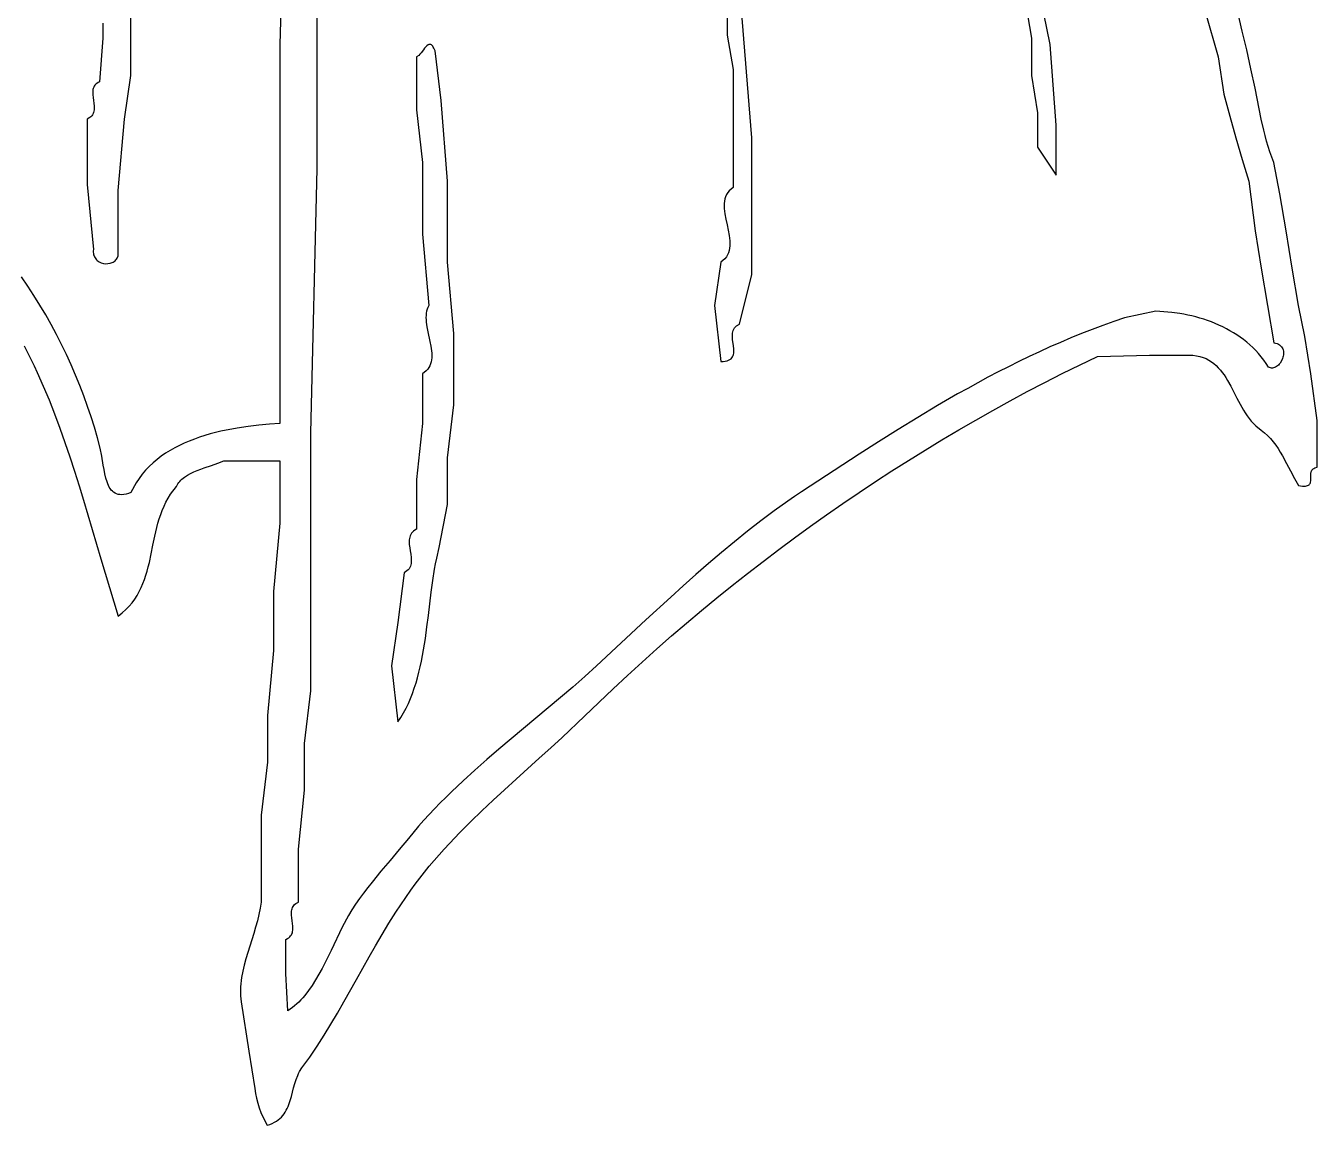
# Model space of a CAD drawing. Extents: x -38.8 to 24, y -17.1 to 3.4.
# Drawn here: x -32.835 to -30.756, y -2.908 to -1.138 of the extents above; entities that cross this region are included whole.
import ezdxf

# ---------------------------------------------------------------- set-up
doc = ezdxf.new("R2010")
doc.units = 0

msp = doc.modelspace()

# ---------------------------------------------------------------- linework, layer by layer
at = {"color": 7, "linetype": 'CONTINUOUS'}
for p, q in [((-32.416435, -0.788553), (-32.426435, -1.168553)), ((-32.366435, -1.368553), (-32.366435, -1.003553)), ((-32.666435, -1.148553), (-32.666435, -1.078553)), ((-31.666435, -1.318553), (-31.686435, -1.068553)), ((-31.706435, -1.098553), (-31.706435, -1.153553)), ((-31.226435, -1.098553), (-31.216435, -1.158553)), ((-31.186435, -1.168553), (-31.196435, -1.118553)), ((-30.936951, -1.115451), (-30.915897, -1.188392)), ((-30.876988, -1.14683), (-30.884351, -1.11643)), ((-32.711262, -1.134301), (-32.711458, -1.15847)), ((-32.711458, -1.15847), (-32.716435, -1.228553)), ((-32.666435, -1.218553), (-32.666435, -1.148553)), ((-31.706435, -1.153553), (-31.696435, -1.208553)), ((-31.216435, -1.158553), (-31.216435, -1.218553)), ((-30.86988, -1.177318), (-30.876988, -1.14683)), ((-32.426435, -1.168553), (-32.426435, -1.473553)), ((-32.20081, -1.184107), (-32.202685, -1.186073)), ((-32.198935, -1.181834), (-32.20081, -1.184107)), ((-32.195185, -1.176893), (-32.198935, -1.181834)), ((-32.19331, -1.174488), (-32.195185, -1.176893)), ((-32.191435, -1.172303), (-32.19331, -1.174488)), ((-32.18956, -1.17047), (-32.191435, -1.172303)), ((-32.187685, -1.169119), (-32.18956, -1.17047)), ((-32.186747, -1.168667), (-32.187685, -1.169119)), ((-32.18581, -1.168385), (-32.186747, -1.168667)), ((-32.184872, -1.168289), (-32.18581, -1.168385)), ((-32.183935, -1.168397), (-32.184872, -1.168289)), ((-32.182997, -1.168724), (-32.183935, -1.168397)), ((-32.18206, -1.169288), (-32.182997, -1.168724)), ((-32.181122, -1.170104), (-32.18206, -1.169288)), ((-32.180185, -1.17119), (-32.181122, -1.170104)), ((-32.179247, -1.172561), (-32.180185, -1.17119)), ((-32.17831, -1.174234), (-32.179247, -1.172561)), ((-32.176435, -1.178553), (-32.17831, -1.174234)), ((-32.166435, -1.258553), (-32.176435, -1.178553)), ((-32.176435, -1.178553), (-32.176435, -1.178553)), ((-31.176435, -1.298553), (-31.186435, -1.168553)), ((-30.863029, -1.207893), (-30.86988, -1.177318)), ((-32.202685, -1.186073), (-32.206435, -1.188553)), ((-32.206435, -1.188553), (-32.206435, -1.273553)), ((-30.915897, -1.188392), (-30.906435, -1.248553)), ((-32.676435, -1.288553), (-32.666435, -1.218553)), ((-31.696435, -1.208553), (-31.696435, -1.303553)), ((-31.216435, -1.218553), (-31.206435, -1.278553)), ((-30.856435, -1.238553), (-30.863029, -1.207893)), ((-32.727446, -1.243197), (-32.727591, -1.245271)), ((-32.727591, -1.245271), (-32.727503, -1.249575)), ((-32.727144, -1.241188), (-32.727446, -1.243197)), ((-32.726664, -1.239253), (-32.727144, -1.241188)), ((-32.725983, -1.237401), (-32.726664, -1.239253)), ((-32.725079, -1.235642), (-32.725983, -1.237401)), ((-32.72393, -1.233984), (-32.725079, -1.235642)), ((-32.722514, -1.232437), (-32.72393, -1.233984)), ((-32.720807, -1.23101), (-32.722514, -1.232437)), ((-32.718788, -1.229712), (-32.720807, -1.23101)), ((-32.716435, -1.228553), (-32.718788, -1.229712)), ((-30.846435, -1.288553), (-30.856435, -1.238553)), ((-32.727503, -1.249575), (-32.727058, -1.254027)), ((-32.727058, -1.254027), (-32.726435, -1.258553)), ((-32.726435, -1.258553), (-32.725812, -1.263079)), ((-32.725812, -1.263079), (-32.725367, -1.267531)), ((-32.725367, -1.267531), (-32.725279, -1.271835)), ((-32.156435, -1.388553), (-32.166435, -1.258553)), ((-30.906435, -1.248553), (-30.897022, -1.283716)), ((-32.732063, -1.286096), (-32.736435, -1.288553)), ((-32.736435, -1.288553), (-32.736435, -1.393553)), ((-32.730356, -1.284669), (-32.732063, -1.286096)), ((-32.72894, -1.283122), (-32.730356, -1.284669)), ((-32.727791, -1.281464), (-32.72894, -1.283122)), ((-32.726887, -1.279705), (-32.727791, -1.281464)), ((-32.726206, -1.277853), (-32.726887, -1.279705)), ((-32.725726, -1.275918), (-32.726206, -1.277853)), ((-32.725424, -1.273909), (-32.725726, -1.275918)), ((-32.725279, -1.271835), (-32.725424, -1.273909)), ((-32.686435, -1.403553), (-32.676435, -1.288553)), ((-32.206435, -1.273553), (-32.196435, -1.358553)), ((-31.206435, -1.278553), (-31.206435, -1.333553)), ((-30.897022, -1.283716), (-30.887321, -1.318813)), ((-30.842447, -1.306327), (-30.846435, -1.288553)), ((-31.696435, -1.303553), (-31.696435, -1.398553)), ((-31.176435, -1.378553), (-31.176435, -1.298553)), ((-30.840198, -1.315154), (-30.842447, -1.306327)), ((-31.666435, -1.538553), (-31.666435, -1.318553)), ((-30.887321, -1.318813), (-30.877222, -1.353794)), ((-30.83778, -1.323935), (-30.840198, -1.315154)), ((-30.835193, -1.332669), (-30.83778, -1.323935)), ((-31.206435, -1.333553), (-31.176435, -1.378553)), ((-30.83244, -1.341352), (-30.835193, -1.332669)), ((-30.82952, -1.349981), (-30.83244, -1.341352)), ((-30.826435, -1.358553), (-30.82952, -1.349981)), ((-32.376435, -1.793553), (-32.366435, -1.368553)), ((-32.196435, -1.358553), (-32.196435, -1.473553)), ((-30.877222, -1.353794), (-30.866612, -1.388609)), ((-30.816435, -1.408553), (-30.826435, -1.358553)), ((-32.156435, -1.518553), (-32.156435, -1.388553)), ((-30.866612, -1.388609), (-30.856435, -1.468553)), ((-32.736435, -1.393553), (-32.726435, -1.498553)), ((-32.686435, -1.508553), (-32.686435, -1.403553)), ((-31.7088, -1.413475), (-31.709892, -1.417032)), ((-31.707298, -1.410089), (-31.7088, -1.413475)), ((-31.705348, -1.406888), (-31.707298, -1.410089)), ((-31.702912, -1.403888), (-31.705348, -1.406888)), ((-31.699953, -1.401104), (-31.702912, -1.403888)), ((-31.696435, -1.398553), (-31.699953, -1.401104)), ((-30.806435, -1.468553), (-30.816435, -1.408553)), ((-31.710993, -1.424594), (-31.711076, -1.428568)), ((-31.711076, -1.428568), (-31.710899, -1.432651)), ((-31.71061, -1.420744), (-31.710993, -1.424594)), ((-31.710899, -1.432651), (-31.710497, -1.436826)), ((-31.709892, -1.417032), (-31.71061, -1.420744)), ((-31.710497, -1.436826), (-31.709909, -1.441079)), ((-31.709909, -1.441079), (-31.708321, -1.449754)), ((-31.708321, -1.449754), (-31.706435, -1.458553)), ((-32.426435, -1.473553), (-32.426435, -1.778553)), ((-32.196435, -1.473553), (-32.186435, -1.588553)), ((-31.706435, -1.458553), (-31.704549, -1.467352)), ((-31.704549, -1.467352), (-31.702961, -1.476027)), ((-30.856435, -1.468553), (-30.846435, -1.528553)), ((-30.796435, -1.528553), (-30.806435, -1.468553)), ((-31.70226, -1.496362), (-31.702978, -1.500074)), ((-31.702961, -1.476027), (-31.702373, -1.48028)), ((-31.702373, -1.48028), (-31.701971, -1.484455)), ((-31.701877, -1.492512), (-31.70226, -1.496362)), ((-31.701971, -1.484455), (-31.701794, -1.488538)), ((-31.701794, -1.488538), (-31.701877, -1.492512)), ((-32.726663, -1.500803), (-32.726667, -1.502946)), ((-32.726667, -1.502946), (-32.726462, -1.50498)), ((-32.726435, -1.498553), (-32.726663, -1.500803)), ((-32.726462, -1.50498), (-32.726058, -1.506904)), ((-32.726058, -1.506904), (-32.72547, -1.508715)), ((-32.72547, -1.508715), (-32.724711, -1.510413)), ((-32.724711, -1.510413), (-32.723791, -1.511994)), ((-32.723791, -1.511994), (-32.722726, -1.513458)), ((-32.722726, -1.513458), (-32.721527, -1.514802)), ((-32.721527, -1.514802), (-32.720207, -1.516025)), ((-32.720207, -1.516025), (-32.718779, -1.517125)), ((-32.718779, -1.517125), (-32.717255, -1.518099)), ((-32.693069, -1.517605), (-32.691648, -1.516487)), ((-32.691648, -1.516487), (-32.690336, -1.515216)), ((-32.690336, -1.515216), (-32.689146, -1.513788)), ((-32.689146, -1.513788), (-32.688091, -1.512203)), ((-32.688091, -1.512203), (-32.686435, -1.508553)), ((-31.709958, -1.513218), (-31.716435, -1.518553)), ((-31.707522, -1.510218), (-31.709958, -1.513218)), ((-31.705572, -1.507017), (-31.707522, -1.510218)), ((-31.70407, -1.503631), (-31.705572, -1.507017)), ((-31.702978, -1.500074), (-31.70407, -1.503631)), ((-32.717255, -1.518099), (-32.713973, -1.519666)), ((-32.713973, -1.519666), (-32.710463, -1.520712)), ((-32.710463, -1.520712), (-32.706827, -1.521221)), ((-32.706827, -1.521221), (-32.703168, -1.521179)), ((-32.703168, -1.521179), (-32.699587, -1.520572)), ((-32.699587, -1.520572), (-32.697858, -1.520052)), ((-32.697858, -1.520052), (-32.696186, -1.519386)), ((-32.696186, -1.519386), (-32.694586, -1.518571)), ((-32.694586, -1.518571), (-32.693069, -1.517605)), ((-32.146435, -1.633553), (-32.156435, -1.518553)), ((-31.716435, -1.518553), (-31.726435, -1.588553)), ((-30.846435, -1.528553), (-30.836435, -1.588553)), ((-30.786435, -1.588553), (-30.796435, -1.528553)), ((-32.832026, -1.557299), (-32.842287, -1.542475)), ((-32.822103, -1.572397), (-32.832026, -1.557299)), ((-31.686435, -1.618553), (-31.666435, -1.538553)), ((-32.812521, -1.587749), (-32.822103, -1.572397)), ((-32.803281, -1.603335), (-32.812521, -1.587749)), ((-32.190062, -1.597751), (-32.190656, -1.601072)), ((-32.189178, -1.594551), (-32.190062, -1.597751)), ((-32.187978, -1.591481), (-32.189178, -1.594551)), ((-32.186435, -1.588553), (-32.187978, -1.591481)), ((-31.726435, -1.588553), (-31.716435, -1.678553)), ((-31.016399, -1.59755), (-31.066435, -1.608553)), ((-30.990591, -1.599575), (-31.016399, -1.59755)), ((-30.977612, -1.601439), (-30.990591, -1.599575)), ((-30.836435, -1.588553), (-30.826435, -1.648553)), ((-30.776435, -1.638553), (-30.786435, -1.588553)), ((-32.794385, -1.619136), (-32.803281, -1.603335)), ((-32.785836, -1.635131), (-32.794385, -1.619136)), ((-32.190987, -1.604502), (-32.191081, -1.60803)), ((-32.191081, -1.60803), (-32.190964, -1.611646)), ((-32.190656, -1.601072), (-32.190987, -1.604502)), ((-32.190964, -1.611646), (-32.190663, -1.615337)), ((-32.190663, -1.615337), (-32.189611, -1.622907)), ((-31.693, -1.622916), (-31.691192, -1.62128)), ((-31.691192, -1.62128), (-31.686435, -1.618553)), ((-31.101259, -1.620584), (-31.118528, -1.627011)), ((-31.083896, -1.614428), (-31.101259, -1.620584)), ((-31.066435, -1.608553), (-31.083896, -1.614428)), ((-30.971131, -1.602593), (-30.977612, -1.601439)), ((-30.964666, -1.603899), (-30.971131, -1.602593)), ((-30.958225, -1.60536), (-30.964666, -1.603899)), ((-30.951816, -1.606977), (-30.958225, -1.60536)), ((-30.945448, -1.608754), (-30.951816, -1.606977)), ((-30.939127, -1.610693), (-30.945448, -1.608754)), ((-30.932861, -1.612797), (-30.939127, -1.610693)), ((-30.92666, -1.615069), (-30.932861, -1.612797)), ((-30.920529, -1.61751), (-30.92666, -1.615069)), ((-30.914479, -1.620125), (-30.920529, -1.61751)), ((-30.908515, -1.622914), (-30.914479, -1.620125)), ((-32.777637, -1.651301), (-32.785836, -1.635131)), ((-32.189611, -1.622907), (-32.188137, -1.630651)), ((-32.188137, -1.630651), (-32.184762, -1.646317)), ((-32.146435, -1.748553), (-32.146435, -1.633553)), ((-31.697763, -1.638038), (-31.697723, -1.635592)), ((-31.697466, -1.643078), (-31.697763, -1.638038)), ((-31.697723, -1.635592), (-31.697519, -1.633215)), ((-31.697519, -1.633215), (-31.69712, -1.630924)), ((-31.69712, -1.630924), (-31.696499, -1.628733)), ((-31.696499, -1.628733), (-31.695624, -1.626658)), ((-31.695624, -1.626658), (-31.694468, -1.624714)), ((-31.694468, -1.624714), (-31.693, -1.622916)), ((-31.152788, -1.640643), (-31.169783, -1.647827)), ((-31.135704, -1.633701), (-31.152788, -1.640643)), ((-31.118528, -1.627011), (-31.135704, -1.633701)), ((-30.902646, -1.625882), (-30.908515, -1.622914)), ((-30.896881, -1.62903), (-30.902646, -1.625882)), ((-30.891226, -1.632362), (-30.896881, -1.62903)), ((-30.88569, -1.63588), (-30.891226, -1.632362)), ((-30.880281, -1.639586), (-30.88569, -1.63588)), ((-30.875006, -1.643484), (-30.880281, -1.639586)), ((-30.766435, -1.698553), (-30.776435, -1.638553)), ((-32.837976, -1.653596), (-32.832496, -1.66414)), ((-32.769788, -1.667627), (-32.777637, -1.651301)), ((-32.184762, -1.646317), (-32.183282, -1.654064)), ((-32.183282, -1.654064), (-32.182221, -1.661637)), ((-32.182221, -1.661637), (-32.181913, -1.665332)), ((-31.696189, -1.653324), (-31.697466, -1.643078)), ((-31.695679, -1.658284), (-31.696189, -1.653324)), ((-31.695736, -1.665178), (-31.695568, -1.662973)), ((-31.695568, -1.662973), (-31.695679, -1.658284)), ((-31.203513, -1.662886), (-31.220251, -1.670741)), ((-31.186691, -1.655245), (-31.203513, -1.662886)), ((-31.169783, -1.647827), (-31.186691, -1.655245)), ((-30.869874, -1.647575), (-30.875006, -1.643484)), ((-30.864892, -1.651863), (-30.869874, -1.647575)), ((-30.860068, -1.656349), (-30.864892, -1.651863)), ((-30.85541, -1.661038), (-30.860068, -1.656349)), ((-30.850926, -1.665931), (-30.85541, -1.661038)), ((-30.826435, -1.648553), (-30.823597, -1.649104)), ((-30.823597, -1.649104), (-30.821072, -1.649875)), ((-30.821072, -1.649875), (-30.818848, -1.65085)), ((-30.818848, -1.65085), (-30.816913, -1.652011)), ((-30.816913, -1.652011), (-30.815257, -1.653339)), ((-30.815257, -1.653339), (-30.813868, -1.654817)), ((-30.813868, -1.654817), (-30.812735, -1.656427)), ((-30.812735, -1.656427), (-30.811847, -1.658152)), ((-30.811847, -1.658152), (-30.811193, -1.659973)), ((-30.811193, -1.659973), (-30.810762, -1.661872)), ((-30.810762, -1.661872), (-30.810541, -1.663833)), ((-32.832496, -1.66414), (-32.827158, -1.674785)), ((-32.827158, -1.674785), (-32.821955, -1.685525)), ((-32.762293, -1.684087), (-32.769788, -1.667627)), ((-32.183656, -1.682445), (-32.184844, -1.685519)), ((-32.182782, -1.67924), (-32.183656, -1.682445)), ((-32.182198, -1.675915), (-32.182782, -1.67924)), ((-32.181875, -1.672481), (-32.182198, -1.675915)), ((-32.181913, -1.665332), (-32.18179, -1.66895)), ((-32.18179, -1.66895), (-32.181875, -1.672481)), ((-31.716435, -1.678553), (-31.712586, -1.678441)), ((-31.712586, -1.678441), (-31.709219, -1.678063)), ((-31.709219, -1.678063), (-31.706304, -1.677433)), ((-31.706304, -1.677433), (-31.703812, -1.676567)), ((-31.703812, -1.676567), (-31.701713, -1.67548)), ((-31.701713, -1.67548), (-31.699978, -1.674188)), ((-31.699978, -1.674188), (-31.698578, -1.672705)), ((-31.698578, -1.672705), (-31.697483, -1.671047)), ((-31.697483, -1.671047), (-31.696664, -1.66923)), ((-31.696664, -1.66923), (-31.696091, -1.667268)), ((-31.696091, -1.667268), (-31.695736, -1.665178)), ((-31.236908, -1.6788), (-31.253485, -1.687055)), ((-31.220251, -1.670741), (-31.236908, -1.6788)), ((-31.166962, -1.69818), (-31.110315, -1.670418)), ((-31.110315, -1.670418), (-31.026435, -1.668553)), ((-31.026435, -1.668553), (-30.956435, -1.668553)), ((-30.956435, -1.668553), (-30.950633, -1.669332)), ((-30.950633, -1.669332), (-30.945196, -1.670526)), ((-30.945196, -1.670526), (-30.940104, -1.672111)), ((-30.940104, -1.672111), (-30.935335, -1.674066)), ((-30.935335, -1.674066), (-30.930867, -1.676368)), ((-30.930867, -1.676368), (-30.926681, -1.678996)), ((-30.926681, -1.678996), (-30.922753, -1.681927)), ((-30.922753, -1.681927), (-30.919064, -1.68514)), ((-30.846624, -1.671031), (-30.850926, -1.665931)), ((-30.842512, -1.676341), (-30.846624, -1.671031)), ((-30.838597, -1.681863), (-30.842512, -1.676341)), ((-30.834888, -1.687599), (-30.838597, -1.681863)), ((-30.817496, -1.682882), (-30.818861, -1.68434)), ((-30.816219, -1.681289), (-30.817496, -1.682882)), ((-30.813975, -1.677772), (-30.816219, -1.681289)), ((-30.812218, -1.673929), (-30.813975, -1.677772)), ((-30.811549, -1.67193), (-30.812218, -1.673929)), ((-30.811036, -1.669903), (-30.811549, -1.67193)), ((-30.81069, -1.667866), (-30.811036, -1.669903)), ((-30.810521, -1.665837), (-30.81069, -1.667866)), ((-30.810541, -1.663833), (-30.810521, -1.665837)), ((-32.821955, -1.685525), (-32.816884, -1.696357)), ((-32.816884, -1.696357), (-32.807114, -1.718277)), ((-32.755152, -1.700663), (-32.762293, -1.684087)), ((-32.74837, -1.717334), (-32.755152, -1.700663)), ((-32.190564, -1.693851), (-32.196435, -1.698553)), ((-32.196435, -1.698553), (-32.196435, -1.778553)), ((-32.188272, -1.691233), (-32.190564, -1.693851)), ((-32.186375, -1.688452), (-32.188272, -1.691233)), ((-32.184844, -1.685519), (-32.186375, -1.688452)), ((-31.286407, -1.704109), (-31.302756, -1.71289)), ((-31.269984, -1.695494), (-31.286407, -1.704109)), ((-31.253485, -1.687055), (-31.269984, -1.695494)), ((-31.19507, -1.712517), (-31.166962, -1.69818)), ((-30.919064, -1.68514), (-30.915593, -1.688611)), ((-30.915593, -1.688611), (-30.912316, -1.69232)), ((-30.912316, -1.69232), (-30.909215, -1.696243)), ((-30.909215, -1.696243), (-30.906267, -1.70036)), ((-30.906267, -1.70036), (-30.903451, -1.704647)), ((-30.831606, -1.68902), (-30.834888, -1.687599)), ((-30.829939, -1.68928), (-30.831606, -1.68902)), ((-30.828272, -1.689263), (-30.829939, -1.68928)), ((-30.826614, -1.688986), (-30.828272, -1.689263)), ((-30.824977, -1.688469), (-30.826614, -1.688986)), ((-30.823372, -1.687727), (-30.824977, -1.688469)), ((-30.82181, -1.68678), (-30.823372, -1.687727)), ((-30.820303, -1.685645), (-30.82181, -1.68678)), ((-30.818861, -1.68434), (-30.820303, -1.685645)), ((-30.756435, -1.773553), (-30.766435, -1.698553)), ((-32.807114, -1.718277), (-32.797808, -1.74051)), ((-32.741946, -1.734081), (-32.74837, -1.717334)), ((-31.319033, -1.721828), (-31.33524, -1.730912)), ((-31.302756, -1.71289), (-31.319033, -1.721828)), ((-31.223031, -1.727153), (-31.19507, -1.712517)), ((-30.903451, -1.704647), (-30.900746, -1.709082)), ((-30.900746, -1.709082), (-30.895584, -1.718311)), ((-30.895584, -1.718311), (-30.890611, -1.727869)), ((-32.797808, -1.74051), (-32.788927, -1.763023)), ((-32.735885, -1.750883), (-32.741946, -1.734081)), ((-31.33524, -1.730912), (-31.367449, -1.749483)), ((-31.278501, -1.757317), (-31.250842, -1.742088)), ((-31.250842, -1.742088), (-31.223031, -1.727153)), ((-30.890611, -1.727869), (-30.885658, -1.737579)), ((-30.885658, -1.737579), (-30.880555, -1.747264)), ((-32.788927, -1.763023), (-32.780429, -1.785781)), ((-32.730187, -1.767722), (-32.735885, -1.750883)), ((-32.156435, -1.833553), (-32.146435, -1.748553)), ((-31.367449, -1.749483), (-31.3994, -1.768526)), ((-31.306005, -1.77284), (-31.278501, -1.757317)), ((-30.880555, -1.747264), (-30.875131, -1.756747)), ((-30.875131, -1.756747), (-30.872247, -1.761358)), ((-30.872247, -1.761358), (-30.869219, -1.765853)), ((-30.869219, -1.765853), (-30.866026, -1.770208)), ((-32.780429, -1.785781), (-32.772275, -1.80875)), ((-32.724856, -1.784577), (-32.730187, -1.767722)), ((-32.719892, -1.801428), (-32.724856, -1.784577)), ((-32.503729, -1.787376), (-32.512503, -1.789075)), ((-32.494944, -1.785847), (-32.503729, -1.787376)), ((-32.477413, -1.783261), (-32.494944, -1.785847)), ((-32.460055, -1.781236), (-32.477413, -1.783261)), ((-32.443014, -1.779693), (-32.460055, -1.781236)), ((-32.426435, -1.778553), (-32.443014, -1.779693)), ((-32.196435, -1.778553), (-32.206435, -1.868553)), ((-31.3994, -1.768526), (-31.431108, -1.787965)), ((-31.333351, -1.788654), (-31.306005, -1.77284)), ((-30.866026, -1.770208), (-30.862647, -1.774402)), ((-30.862647, -1.774402), (-30.85906, -1.778414)), ((-30.85906, -1.778414), (-30.855246, -1.78222)), ((-30.855246, -1.78222), (-30.846846, -1.789129)), ((-30.756435, -1.848553), (-30.756435, -1.773553)), ((-32.715299, -1.818255), (-32.719892, -1.801428)), ((-32.57208, -1.806575), (-32.580111, -1.809995)), ((-32.563892, -1.803405), (-32.57208, -1.806575)), ((-32.555567, -1.800474), (-32.563892, -1.803405)), ((-32.547122, -1.797774), (-32.555567, -1.800474)), ((-32.538574, -1.795294), (-32.547122, -1.797774)), ((-32.529944, -1.793025), (-32.538574, -1.795294)), ((-32.521247, -1.790955), (-32.529944, -1.793025)), ((-32.512503, -1.789075), (-32.521247, -1.790955)), ((-32.376435, -2.208553), (-32.376435, -1.793553)), ((-31.462588, -1.807723), (-31.493855, -1.827723)), ((-31.431108, -1.787965), (-31.462588, -1.807723)), ((-31.387562, -1.821144), (-31.360538, -1.804756)), ((-31.360538, -1.804756), (-31.333351, -1.788654)), ((-30.846846, -1.789129), (-30.841394, -1.793356)), ((-30.841394, -1.793356), (-30.836344, -1.797922)), ((-30.836344, -1.797922), (-30.831658, -1.802793)), ((-30.831658, -1.802793), (-30.827298, -1.807935)), ((-30.827298, -1.807935), (-30.823225, -1.813313)), ((-32.772275, -1.80875), (-32.764425, -1.831895)), ((-32.712667, -1.831106), (-32.715299, -1.818255)), ((-32.610309, -1.826373), (-32.617287, -1.831192)), ((-32.603085, -1.821854), (-32.610309, -1.826373)), ((-32.595631, -1.817624), (-32.603085, -1.821854)), ((-32.587967, -1.813674), (-32.595631, -1.817624)), ((-32.580111, -1.809995), (-32.587967, -1.813674)), ((-31.493855, -1.827723), (-31.586531, -1.888408)), ((-31.41442, -1.837816), (-31.387562, -1.821144)), ((-30.823225, -1.813313), (-30.8194, -1.818894)), ((-30.8194, -1.818894), (-30.815786, -1.824642)), ((-30.815786, -1.824642), (-30.812344, -1.830524)), ((-32.764425, -1.831895), (-32.756838, -1.855182)), ((-32.710484, -1.845223), (-32.712667, -1.831106)), ((-32.709333, -1.852383), (-32.710484, -1.845223)), ((-32.636558, -1.847546), (-32.642367, -1.853663)), ((-32.63043, -1.841768), (-32.636558, -1.847546)), ((-32.624, -1.83632), (-32.63043, -1.841768)), ((-32.617287, -1.831192), (-32.624, -1.83632)), ((-32.553685, -1.851881), (-32.547954, -1.849861)), ((-32.547954, -1.849861), (-32.536598, -1.846064)), ((-32.536598, -1.846064), (-32.5259, -1.842355)), ((-32.5259, -1.842355), (-32.516485, -1.838449)), ((-32.516485, -1.838449), (-32.426435, -1.838553)), ((-32.426435, -1.838553), (-32.426435, -1.938553)), ((-32.156435, -1.908553), (-32.156435, -1.833553)), ((-31.441111, -1.854769), (-31.41442, -1.837816)), ((-30.812344, -1.830524), (-30.805822, -1.842553)), ((-30.805822, -1.842553), (-30.799526, -1.854705)), ((-30.761791, -1.850584), (-30.760288, -1.849773)), ((-30.760288, -1.849773), (-30.756435, -1.848553)), ((-32.756838, -1.855182), (-32.749474, -1.878576)), ((-32.708021, -1.859412), (-32.709333, -1.852383)), ((-32.706456, -1.866161), (-32.708021, -1.859412)), ((-32.704549, -1.872481), (-32.706456, -1.866161)), ((-32.652955, -1.866956), (-32.657697, -1.874151)), ((-32.647839, -1.86013), (-32.652955, -1.866956)), ((-32.642367, -1.853663), (-32.647839, -1.86013)), ((-32.587516, -1.871577), (-32.585781, -1.869704)), ((-32.585781, -1.869704), (-32.583901, -1.86792)), ((-32.583901, -1.86792), (-32.57975, -1.864603)), ((-32.57975, -1.864603), (-32.575142, -1.861591)), ((-32.575142, -1.861591), (-32.570153, -1.858848)), ((-32.570153, -1.858848), (-32.564862, -1.856338)), ((-32.564862, -1.856338), (-32.559347, -1.854028)), ((-32.559347, -1.854028), (-32.553685, -1.851881)), ((-32.206435, -1.868553), (-32.206435, -1.948553)), ((-31.467632, -1.872001), (-31.441111, -1.854769)), ((-30.799526, -1.854705), (-30.793151, -1.866707)), ((-30.793151, -1.866707), (-30.786389, -1.878285)), ((-30.766952, -1.872991), (-30.766551, -1.870444)), ((-30.766632, -1.861821), (-30.766488, -1.85893)), ((-30.766484, -1.867672), (-30.766632, -1.861821)), ((-30.766551, -1.870444), (-30.766484, -1.867672)), ((-30.766488, -1.85893), (-30.765962, -1.856186)), ((-30.765962, -1.856186), (-30.765499, -1.854899)), ((-30.765499, -1.854899), (-30.764872, -1.853683)), ((-30.764872, -1.853683), (-30.76406, -1.852551)), ((-30.76406, -1.852551), (-30.763041, -1.851514)), ((-30.763041, -1.851514), (-30.761791, -1.850584)), ((-32.749474, -1.878576), (-32.742293, -1.902044)), ((-32.703437, -1.875433), (-32.704549, -1.872481)), ((-32.702206, -1.878222), (-32.703437, -1.875433)), ((-32.700843, -1.88083), (-32.702206, -1.878222)), ((-32.699338, -1.883236), (-32.700843, -1.88083)), ((-32.697678, -1.885424), (-32.699338, -1.883236)), ((-32.695853, -1.887374), (-32.697678, -1.885424)), ((-32.693851, -1.889067), (-32.695853, -1.887374)), ((-32.69166, -1.890485), (-32.693851, -1.889067)), ((-32.68927, -1.891609), (-32.69166, -1.890485)), ((-32.686669, -1.892421), (-32.68927, -1.891609)), ((-32.670095, -1.891144), (-32.673923, -1.892173)), ((-32.665988, -1.88969), (-32.670095, -1.891144)), ((-32.657697, -1.874151), (-32.665988, -1.88969)), ((-32.60209, -1.892208), (-32.592829, -1.880053)), ((-32.592829, -1.880053), (-32.591765, -1.877778)), ((-32.591765, -1.877778), (-32.590518, -1.87561)), ((-32.590518, -1.87561), (-32.589099, -1.873544)), ((-32.589099, -1.873544), (-32.587516, -1.871577)), ((-31.586531, -1.888408), (-31.597679, -1.895874)), ((-31.520152, -1.907292), (-31.49398, -1.88951)), ((-31.49398, -1.88951), (-31.467632, -1.872001)), ((-30.786389, -1.878285), (-30.78312, -1.878776)), ((-30.78312, -1.878776), (-30.780226, -1.879058)), ((-30.780226, -1.879058), (-30.777683, -1.879144)), ((-30.777683, -1.879144), (-30.775471, -1.879045)), ((-30.775471, -1.879045), (-30.773566, -1.878772)), ((-30.773566, -1.878772), (-30.771945, -1.878338)), ((-30.771945, -1.878338), (-30.770588, -1.877754)), ((-30.770588, -1.877754), (-30.76947, -1.877031)), ((-30.76947, -1.877031), (-30.76857, -1.876182)), ((-30.76857, -1.876182), (-30.767865, -1.875217)), ((-30.767865, -1.875217), (-30.767333, -1.87415)), ((-30.767333, -1.87415), (-30.766952, -1.872991)), ((-32.742293, -1.902044), (-32.72832, -1.949063)), ((-32.683845, -1.892902), (-32.686669, -1.892421)), ((-32.680787, -1.893034), (-32.683845, -1.892902)), ((-32.677483, -1.892797), (-32.680787, -1.893034)), ((-32.673923, -1.892173), (-32.677483, -1.892797)), ((-32.615623, -1.918182), (-32.612776, -1.911512)), ((-32.612776, -1.911512), (-32.609595, -1.904952)), ((-32.609595, -1.904952), (-32.606044, -1.898513)), ((-32.606044, -1.898513), (-32.60209, -1.892208)), ((-32.16992, -1.977689), (-32.156435, -1.908553)), ((-31.608746, -1.903477), (-31.630645, -1.919077)), ((-31.597679, -1.895874), (-31.608746, -1.903477)), ((-31.546146, -1.925347), (-31.520152, -1.907292)), ((-32.622506, -1.938718), (-32.620453, -1.931797)), ((-32.620453, -1.931797), (-32.61817, -1.924948)), ((-32.61817, -1.924948), (-32.615623, -1.918182)), ((-31.630645, -1.919077), (-31.652249, -1.935163)), ((-31.57196, -1.943671), (-31.546146, -1.925347)), ((-32.72832, -1.949063), (-32.714597, -1.995962)), ((-32.627638, -1.959778), (-32.624365, -1.945696)), ((-32.624365, -1.945696), (-32.622506, -1.938718)), ((-32.426435, -1.938553), (-32.436435, -2.048553)), ((-32.212974, -1.953184), (-32.214477, -1.955007)), ((-32.211149, -1.951493), (-32.212974, -1.953184)), ((-32.208977, -1.949946), (-32.211149, -1.951493)), ((-32.206435, -1.948553), (-32.208977, -1.949946)), ((-31.673582, -1.951691), (-31.694665, -1.968618)), ((-31.652249, -1.935163), (-31.673582, -1.951691)), ((-31.597591, -1.962262), (-31.57196, -1.943671)), ((-32.633381, -1.988082), (-32.63055, -1.97394)), ((-32.63055, -1.97394), (-32.627638, -1.959778)), ((-32.218035, -1.965766), (-32.218128, -1.968173)), ((-32.218128, -1.968173), (-32.217894, -1.973163)), ((-32.217769, -1.963429), (-32.218035, -1.965766)), ((-32.217894, -1.973163), (-32.217263, -1.978317)), ((-32.217305, -1.961175), (-32.217769, -1.963429)), ((-32.216618, -1.959013), (-32.217305, -1.961175)), ((-32.215683, -1.956954), (-32.216618, -1.959013)), ((-32.214477, -1.955007), (-32.215683, -1.956954)), ((-31.694665, -1.968618), (-31.715521, -1.985899)), ((-31.623035, -1.981118), (-31.597591, -1.962262)), ((-32.636411, -2.002102), (-32.633381, -1.988082)), ((-32.217263, -1.978317), (-32.216435, -1.983553)), ((-32.216435, -1.983553), (-32.215607, -1.988789)), ((-32.215607, -1.988789), (-32.214976, -1.993943)), ((-32.214976, -1.993943), (-32.214742, -1.998933)), ((-32.175565, -2.004044), (-32.173839, -1.995146)), ((-32.173839, -1.995146), (-32.16992, -1.977689)), ((-31.715521, -1.985899), (-31.736173, -2.00349)), ((-31.648292, -2.000236), (-31.623035, -1.981118)), ((-32.714597, -1.995962), (-32.700803, -2.042468)), ((-32.641937, -2.022682), (-32.639918, -2.015899)), ((-32.639918, -2.015899), (-32.638087, -2.009035)), ((-32.638087, -2.009035), (-32.636411, -2.002102)), ((-32.221721, -2.015613), (-32.226435, -2.018553)), ((-32.219896, -2.013922), (-32.221721, -2.015613)), ((-32.218393, -2.012099), (-32.219896, -2.013922)), ((-32.217187, -2.010152), (-32.218393, -2.012099)), ((-32.216252, -2.008093), (-32.217187, -2.010152)), ((-32.215565, -2.005931), (-32.216252, -2.008093)), ((-32.215101, -2.003677), (-32.215565, -2.005931)), ((-32.214835, -2.00134), (-32.215101, -2.003677)), ((-32.214742, -1.998933), (-32.214835, -2.00134)), ((-32.180011, -2.031277), (-32.177157, -2.013039)), ((-32.177157, -2.013039), (-32.175565, -2.004044)), ((-31.736173, -2.00349), (-31.756642, -2.021346)), ((-31.673357, -2.019614), (-31.648292, -2.000236)), ((-32.64948, -2.042416), (-32.646684, -2.035953)), ((-32.646684, -2.035953), (-32.644181, -2.029371)), ((-32.644181, -2.029371), (-32.641937, -2.022682)), ((-32.226435, -2.018553), (-32.236435, -2.098553)), ((-32.182535, -2.049769), (-32.180011, -2.031277)), ((-31.756642, -2.021346), (-31.776951, -2.039425)), ((-31.698229, -2.03925), (-31.673357, -2.019614)), ((-32.700803, -2.042468), (-32.686617, -2.088306)), ((-32.659981, -2.060963), (-32.656094, -2.054934)), ((-32.656094, -2.054934), (-32.652605, -2.048747)), ((-32.652605, -2.048747), (-32.64948, -2.042416)), ((-32.436435, -2.048553), (-32.436435, -2.143553)), ((-32.187136, -2.087155), (-32.182535, -2.049769)), ((-31.797122, -2.05768), (-31.837142, -2.094547)), ((-31.776951, -2.039425), (-31.797122, -2.05768)), ((-31.722905, -2.059141), (-31.698229, -2.03925)), ((-32.680214, -2.083253), (-32.674384, -2.07798)), ((-32.674384, -2.07798), (-32.669091, -2.072499)), ((-32.669091, -2.072499), (-32.664302, -2.066822)), ((-32.664302, -2.066822), (-32.659981, -2.060963)), ((-31.747383, -2.079285), (-31.722905, -2.059141)), ((-32.686617, -2.088306), (-32.680214, -2.083253)), ((-32.236435, -2.098553), (-32.246435, -2.168553)), ((-32.189484, -2.105868), (-32.187136, -2.087155)), ((-31.837142, -2.094547), (-31.916515, -2.168466)), ((-31.771659, -2.09968), (-31.747383, -2.079285)), ((-32.192044, -2.124473), (-32.189484, -2.105868)), ((-31.819598, -2.141211), (-31.795732, -2.120323)), ((-31.795732, -2.120323), (-31.771659, -2.09968)), ((-32.194953, -2.142879), (-32.192044, -2.124473)), ((-32.436435, -2.143553), (-32.446435, -2.248553)), ((-32.200264, -2.169918), (-32.198345, -2.160996)), ((-32.198345, -2.160996), (-32.19658, -2.15198)), ((-32.19658, -2.15198), (-32.194953, -2.142879)), ((-31.843255, -2.162344), (-31.819598, -2.141211)), ((-32.246435, -2.168553), (-32.236435, -2.258553)), ((-32.204635, -2.187432), (-32.202355, -2.178734)), ((-32.202355, -2.178734), (-32.200264, -2.169918)), ((-31.916515, -2.168466), (-31.935573, -2.185771)), ((-31.866701, -2.183717), (-31.843255, -2.162344)), ((-32.209828, -2.20443), (-32.20712, -2.196001)), ((-32.20712, -2.196001), (-32.204635, -2.187432)), ((-31.954931, -2.20279), (-31.974522, -2.219587)), ((-31.935573, -2.185771), (-31.954931, -2.20279)), ((-31.889933, -2.205329), (-31.866701, -2.183717)), ((-32.386435, -2.293553), (-32.376435, -2.208553)), ((-32.219456, -2.228761), (-32.215979, -2.220821)), ((-32.215979, -2.220821), (-32.212776, -2.212707)), ((-32.212776, -2.212707), (-32.209828, -2.20443)), ((-31.974522, -2.219587), (-31.994277, -2.236225)), ((-31.912948, -2.227177), (-31.889933, -2.205329)), ((-32.231696, -2.251423), (-32.227297, -2.244074)), ((-32.227297, -2.244074), (-32.223223, -2.236516)), ((-32.223223, -2.236516), (-32.219456, -2.228761)), ((-31.994277, -2.236225), (-32.034009, -2.26927)), ((-31.935744, -2.249259), (-31.912948, -2.227177)), ((-32.446435, -2.248553), (-32.446435, -2.323553)), ((-32.236435, -2.258553), (-32.231696, -2.251423)), ((-31.97177, -2.2835), (-31.935744, -2.249259)), ((-32.053849, -2.285803), (-32.073582, -2.302426)), ((-32.034009, -2.26927), (-32.053849, -2.285803)), ((-31.99016, -2.300407), (-31.97177, -2.2835)), ((-32.386435, -2.368553), (-32.386435, -2.293553)), ((-32.073582, -2.302426), (-32.093139, -2.319201)), ((-32.008699, -2.317233), (-31.99016, -2.300407)), ((-32.446435, -2.323553), (-32.456435, -2.408553)), ((-32.093139, -2.319201), (-32.112452, -2.336192)), ((-32.045928, -2.350819), (-32.008699, -2.317233)), ((-32.112452, -2.336192), (-32.131454, -2.353461)), ((-32.396435, -2.463553), (-32.386435, -2.368553)), ((-32.131454, -2.353461), (-32.150075, -2.37107)), ((-32.082856, -2.384622), (-32.064467, -2.367671)), ((-32.064467, -2.367671), (-32.045928, -2.350819)), ((-32.168249, -2.389082), (-32.177147, -2.398258)), ((-32.159222, -2.380022), (-32.168249, -2.389082)), ((-32.150075, -2.37107), (-32.159222, -2.380022)), ((-32.101018, -2.401717), (-32.082856, -2.384622)), ((-32.456435, -2.408553), (-32.456435, -2.478553)), ((-32.185907, -2.407559), (-32.194521, -2.416991)), ((-32.177147, -2.398258), (-32.185907, -2.407559)), ((-32.118878, -2.419001), (-32.101018, -2.401717)), ((-32.20298, -2.426563), (-32.219402, -2.446158)), ((-32.194521, -2.416991), (-32.20298, -2.426563)), ((-32.136363, -2.436521), (-32.118878, -2.419001)), ((-32.219402, -2.446158), (-32.233997, -2.463866)), ((-32.153395, -2.454321), (-32.136363, -2.436521)), ((-32.396435, -2.548553), (-32.396435, -2.463553)), ((-32.233997, -2.463866), (-32.248822, -2.48142)), ((-32.177931, -2.481644), (-32.1699, -2.472446)), ((-32.1699, -2.472446), (-32.161718, -2.46334)), ((-32.161718, -2.46334), (-32.153395, -2.454321)), ((-32.456435, -2.478553), (-32.456435, -2.548553)), ((-32.248822, -2.48142), (-32.263577, -2.498916)), ((-32.193504, -2.500342), (-32.185803, -2.490941)), ((-32.185803, -2.490941), (-32.177931, -2.481644)), ((-32.263577, -2.498916), (-32.277964, -2.516448)), ((-32.208362, -2.519478), (-32.201027, -2.509852)), ((-32.201027, -2.509852), (-32.193504, -2.500342)), ((-32.291682, -2.534112), (-32.298198, -2.543022)), ((-32.284925, -2.525258), (-32.291682, -2.534112)), ((-32.277964, -2.516448), (-32.284925, -2.525258)), ((-32.239601, -2.564734), (-32.215499, -2.529224)), ((-32.215499, -2.529224), (-32.208362, -2.519478)), ((-32.456435, -2.548553), (-32.457941, -2.558515)), ((-32.405983, -2.557401), (-32.405079, -2.555642)), ((-32.405079, -2.555642), (-32.40393, -2.553984)), ((-32.40393, -2.553984), (-32.402514, -2.552437)), ((-32.402514, -2.552437), (-32.400807, -2.55101)), ((-32.400807, -2.55101), (-32.396435, -2.548553)), ((-32.304435, -2.552001), (-32.310355, -2.56106)), ((-32.298198, -2.543022), (-32.304435, -2.552001)), ((-32.459986, -2.568556), (-32.462469, -2.578661)), ((-32.457941, -2.558515), (-32.459986, -2.568556)), ((-32.407591, -2.565271), (-32.407446, -2.563197)), ((-32.407503, -2.569575), (-32.407591, -2.565271)), ((-32.407058, -2.574027), (-32.407503, -2.569575)), ((-32.407446, -2.563197), (-32.407144, -2.561188)), ((-32.407144, -2.561188), (-32.406664, -2.559253)), ((-32.406435, -2.578553), (-32.407058, -2.574027)), ((-32.406664, -2.559253), (-32.405983, -2.557401)), ((-32.315922, -2.570211), (-32.325845, -2.588836)), ((-32.310355, -2.56106), (-32.315922, -2.570211)), ((-32.250892, -2.582656), (-32.239601, -2.564734)), ((-32.465289, -2.588815), (-32.468344, -2.599003)), ((-32.462469, -2.578661), (-32.465289, -2.588815)), ((-32.406887, -2.599705), (-32.406206, -2.597853)), ((-32.405812, -2.583079), (-32.406435, -2.578553)), ((-32.406206, -2.597853), (-32.405726, -2.595918)), ((-32.405367, -2.587531), (-32.405812, -2.583079)), ((-32.405726, -2.595918), (-32.405424, -2.593909)), ((-32.405424, -2.593909), (-32.405279, -2.591835)), ((-32.405279, -2.591835), (-32.405367, -2.587531)), ((-32.325845, -2.588836), (-32.343586, -2.626522)), ((-32.261783, -2.600661), (-32.250892, -2.582656)), ((-32.471533, -2.609209), (-32.477907, -2.629614)), ((-32.468344, -2.599003), (-32.471533, -2.609209)), ((-32.416435, -2.608553), (-32.414082, -2.607394)), ((-32.416435, -2.663553), (-32.416435, -2.608553)), ((-32.414082, -2.607394), (-32.412063, -2.606096)), ((-32.412063, -2.606096), (-32.410356, -2.604669)), ((-32.410356, -2.604669), (-32.40894, -2.603122)), ((-32.40894, -2.603122), (-32.407791, -2.601464)), ((-32.407791, -2.601464), (-32.406887, -2.599705)), ((-32.282688, -2.636835), (-32.272355, -2.618728)), ((-32.272355, -2.618728), (-32.261783, -2.600661)), ((-32.480889, -2.639782), (-32.4836, -2.649906)), ((-32.477907, -2.629614), (-32.480889, -2.639782)), ((-32.348288, -2.636234), (-32.353134, -2.645906)), ((-32.343586, -2.626522), (-32.348288, -2.636234)), ((-32.302964, -2.673085), (-32.282688, -2.636835)), ((-32.485937, -2.659972), (-32.4878, -2.669964)), ((-32.4836, -2.649906), (-32.485937, -2.659972)), ((-32.358142, -2.655461), (-32.363328, -2.664822)), ((-32.353134, -2.645906), (-32.358142, -2.655461)), ((-32.489087, -2.679866), (-32.489483, -2.684779)), ((-32.488522, -2.674927), (-32.489087, -2.679866)), ((-32.4878, -2.669964), (-32.488522, -2.674927)), ((-32.413435, -2.72342), (-32.416435, -2.663553)), ((-32.368712, -2.673911), (-32.374311, -2.682652)), ((-32.363328, -2.664822), (-32.368712, -2.673911)), ((-32.323254, -2.709242), (-32.302964, -2.673085)), ((-32.489696, -2.689663), (-32.489716, -2.694518)), ((-32.489716, -2.694518), (-32.489527, -2.69934)), ((-32.489483, -2.684779), (-32.489696, -2.689663)), ((-32.489527, -2.69934), (-32.488478, -2.708882)), ((-32.386227, -2.698774), (-32.389368, -2.702466)), ((-32.380143, -2.690965), (-32.386227, -2.698774)), ((-32.374311, -2.682652), (-32.380143, -2.690965)), ((-32.488478, -2.708882), (-32.476435, -2.788553)), ((-32.406166, -2.718402), (-32.413435, -2.72342)), ((-32.402654, -2.715583), (-32.406166, -2.718402)), ((-32.39922, -2.71257), (-32.402654, -2.715583)), ((-32.395863, -2.709373), (-32.39922, -2.71257)), ((-32.39258, -2.706002), (-32.395863, -2.709373)), ((-32.389368, -2.702466), (-32.39258, -2.706002)), ((-32.333606, -2.727231), (-32.323254, -2.709242)), ((-32.344204, -2.745133), (-32.333606, -2.727231)), ((-32.366459, -2.780589), (-32.355128, -2.762926)), ((-32.355128, -2.762926), (-32.344204, -2.745133)), ((-32.378278, -2.7981), (-32.366459, -2.780589)), ((-32.476435, -2.788553), (-32.466435, -2.848553)), ((-32.384395, -2.806792), (-32.378278, -2.7981)), ((-32.397571, -2.827556), (-32.396092, -2.824399)), ((-32.396092, -2.824399), (-32.394459, -2.82132)), ((-32.394459, -2.82132), (-32.390665, -2.815438)), ((-32.390665, -2.815438), (-32.384395, -2.806792)), ((-32.405953, -2.854449), (-32.404191, -2.847592)), ((-32.404191, -2.847592), (-32.402299, -2.840771)), ((-32.402299, -2.840771), (-32.400138, -2.834066)), ((-32.400138, -2.834066), (-32.397571, -2.827556)), ((-32.466435, -2.848553), (-32.465476, -2.856403)), ((-32.465476, -2.856403), (-32.463962, -2.86425)), ((-32.463962, -2.86425), (-32.461955, -2.872028)), ((-32.411832, -2.874444), (-32.409635, -2.867954)), ((-32.409635, -2.867954), (-32.407722, -2.861263)), ((-32.407722, -2.861263), (-32.405953, -2.854449)), ((-32.461955, -2.872028), (-32.459517, -2.879671)), ((-32.459517, -2.879671), (-32.456712, -2.887112)), ((-32.456712, -2.887112), (-32.453601, -2.894283)), ((-32.421499, -2.891909), (-32.419467, -2.889265)), ((-32.419467, -2.889265), (-32.417626, -2.886501)), ((-32.417626, -2.886501), (-32.415959, -2.883627)), ((-32.415959, -2.883627), (-32.41445, -2.880653)), ((-32.41445, -2.880653), (-32.41308, -2.877589)), ((-32.41308, -2.877589), (-32.411832, -2.874444)), ((-32.453601, -2.894283), (-32.446716, -2.907554)), ((-32.446716, -2.907554), (-32.442532, -2.906227)), ((-32.442532, -2.906227), (-32.438677, -2.9047)), ((-32.438677, -2.9047), (-32.435135, -2.902983)), ((-32.435135, -2.902983), (-32.431887, -2.901088)), ((-32.431887, -2.901088), (-32.428917, -2.899022)), ((-32.428917, -2.899022), (-32.426207, -2.896798)), ((-32.426207, -2.896798), (-32.42374, -2.894423)), ((-32.42374, -2.894423), (-32.421499, -2.891909))]:
    msp.add_line(p, q, dxfattribs=at)

doc.saveas('drawing.dxf')
